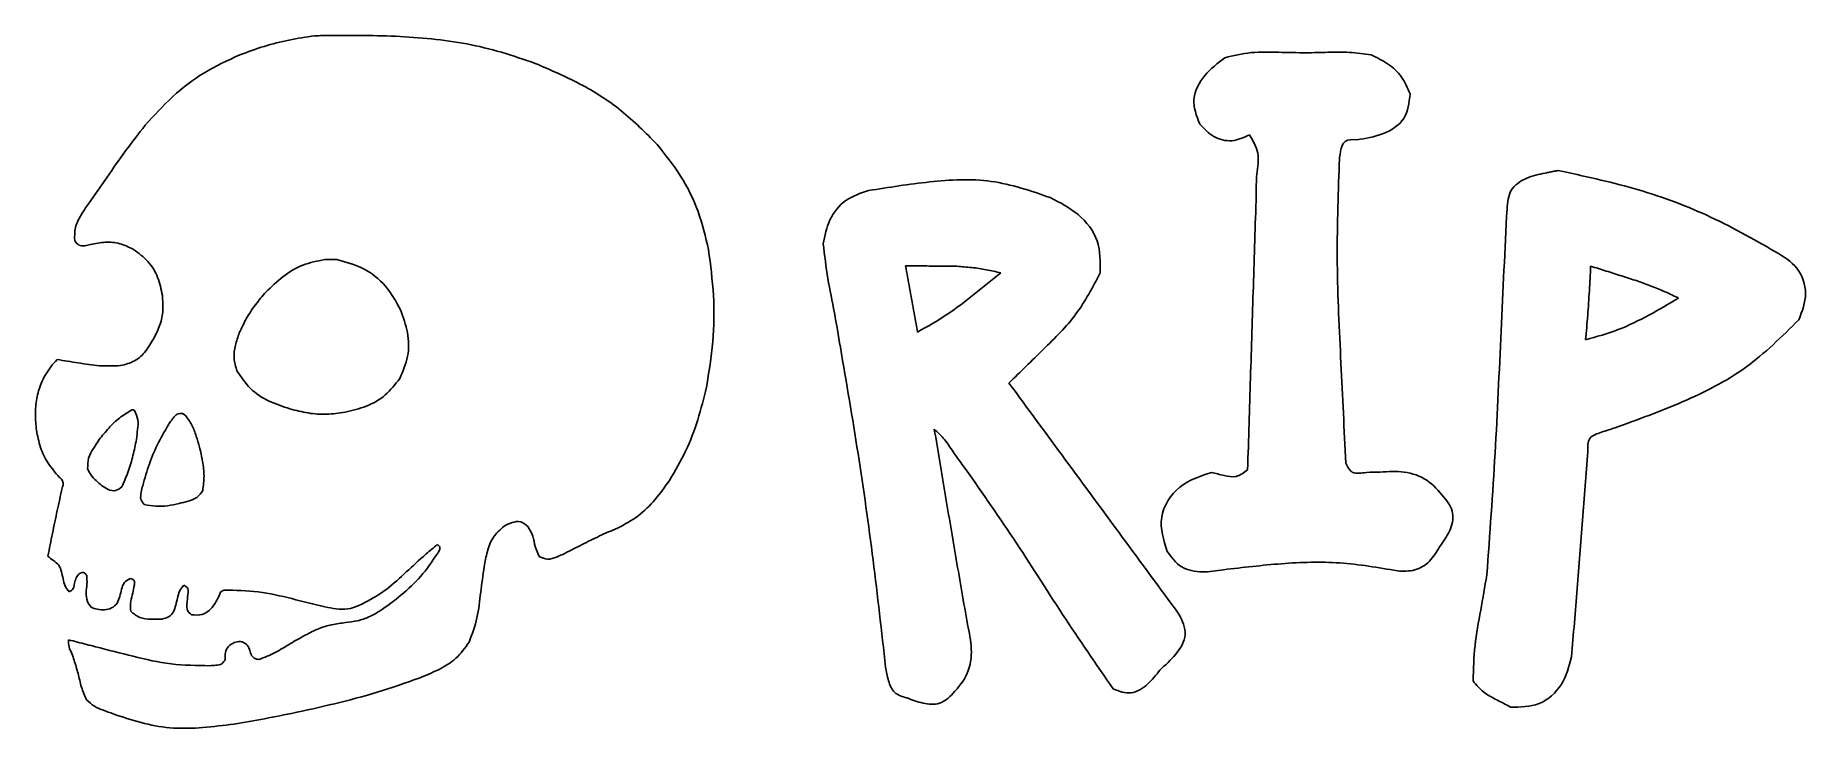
# Model space of a CAD drawing. Extents: x 0 to 216, y 303 to 325.
# Drawn here: x 0 to 56, y 303.2 to 325.1 of the extents above; entities outside this region: 1.
import ezdxf

# ---------------------------------------------------------------- set-up
doc = ezdxf.new("R2010")
doc.units = 0
doc.layers.get('0').update_dxf_attribs({"linetype": 'CONTINUOUS'})

msp = doc.modelspace()

# ---------------------------------------------------------------- linework, layer by layer
at = {"color": 7}
msp.add_lwpolyline([(215.9, 325.12), (215.9, 325.12)], dxfattribs=at)
for points, knots in [([(8.859238, 325.096981), (8.590105, 325.05671), (8.051981, 324.976189), (7.257835, 324.779613), (6.74833, 324.588206), (6.493538, 324.492487)], [0, 0, 0, 0, 0.816206, 1.631982, 2.44801, 2.44801, 2.44801, 2.44801]), ([(9.136803, 325.106234), (9.105963, 325.105206), (9.044281, 325.103149), (8.95176, 325.100065), (8.890078, 325.098009), (8.859238, 325.096981)], [0, 0, 0, 0, 0.092571, 0.185149, 0.27772, 0.27772, 0.27772, 0.27772]), ([(12.563912, 325.003406), (12.183963, 325.034298), (11.424027, 325.096086), (10.280158, 325.111722), (9.51793, 325.108063), (9.136803, 325.106234)], [0, 0, 0, 0, 1.143294, 2.286697, 3.430174, 3.430174, 3.430174, 3.430174]), ([(15.845621, 324.223191), (15.490346, 324.345847), (14.779868, 324.591135), (13.683014, 324.863039), (12.936943, 324.956618), (12.563912, 325.003406)], [0, 0, 0, 0, 1.127371, 2.254518, 3.381631, 3.381631, 3.381631, 3.381631]), ([(6.493538, 324.492487), (6.112236, 324.318946), (5.349526, 323.971814), (4.344735, 323.20092), (3.782925, 322.580418), (3.501926, 322.270064)], [0, 0, 0, 0, 1.253803, 2.507959, 3.762946, 3.762946, 3.762946, 3.762946]), ([(37.663967, 324.403387), (37.443886, 324.233522), (37.00714, 323.896428), (36.565609, 323.101009), (36.772214, 322.567016), (36.874873, 322.301681)], [0, 0, 0, 0, 0.83858, 1.664147, 2.479502, 2.479502, 2.479502, 2.479502]), ([(40.245171, 324.55943), (39.956164, 324.564733), (39.377199, 324.575354), (38.506541, 324.602692), (37.94333, 324.469468), (37.663967, 324.403387)], [0, 0, 0, 0, 0.868257, 1.739373, 2.596733, 2.596733, 2.596733, 2.596733]), ([(42.296927, 324.493958), (42.070563, 324.526614), (41.617646, 324.591952), (40.930548, 324.576347), (40.473708, 324.565071), (40.245171, 324.55943)], [0, 0, 0, 0, 0.6849, 1.370373, 2.056543, 2.056543, 2.056543, 2.056543]), ([(43.532213, 323.258886), (43.454427, 323.444251), (43.297104, 323.819156), (42.839162, 324.236835), (42.475952, 324.409065), (42.296927, 324.493958)], [0, 0, 0, 0, 0.597386, 1.208227, 1.801962, 1.801962, 1.801962, 1.801962]), ([(19.697079, 321.662298), (19.332309, 322.031989), (18.602413, 322.771731), (17.276512, 323.610589), (16.322643, 324.018965), (15.845621, 324.223191)], [0, 0, 0, 0, 1.554042, 3.109597, 4.665728, 4.665728, 4.665728, 4.665728]), ([(41.852709, 321.809562), (42.124566, 321.852077), (42.667042, 321.936915), (43.435615, 322.416429), (43.500388, 322.981335), (43.532213, 323.258886)], [0, 0, 0, 0, 0.831022, 1.658257, 2.457269, 2.457269, 2.457269, 2.457269]), ([(3.501926, 322.270064), (3.29158, 322.001982), (2.870797, 321.465704), (2.294902, 320.620661), (1.900029, 320.065172), (1.702602, 319.787439)], [0, 0, 0, 0, 1.021959, 2.044354, 3.066662, 3.066662, 3.066662, 3.066662]), ([(36.874873, 322.301681), (37.01179, 322.158235), (37.2847, 321.87231), (37.901732, 321.710467), (38.263564, 321.879932), (38.444311, 321.964586)], [0, 0, 0, 0, 0.589393, 1.174816, 1.759151, 1.759151, 1.759151, 1.759151]), ([(21.32917, 318.333713), (21.233063, 318.739976), (21.040864, 319.552434), (20.479519, 320.684923), (19.957931, 321.336458), (19.697079, 321.662298)], [0, 0, 0, 0, 1.249807, 2.499401, 3.749555, 3.749555, 3.749555, 3.749555]), ([(38.444311, 321.964586), (38.557772, 321.777365), (38.790062, 321.394067), (38.660626, 320.721719), (38.661102, 320.283307), (38.66134, 320.064892)], [0, 0, 0, 0, 0.634362, 1.298732, 1.95832, 1.95832, 1.95832, 1.95832]), ([(41.288829, 321.055802), (41.295808, 321.183786), (41.308741, 321.420953), (41.441176, 321.831849), (41.710287, 321.817275), (41.852709, 321.809562)], [0, 0, 0, 0, 0.39603, 0.733887, 1.1137, 1.1137, 1.1137, 1.1137]), ([(41.496262, 311.582844), (41.446156, 312.635201), (41.345931, 314.740195), (41.183374, 317.897858), (41.253698, 320.003767), (41.288829, 321.055802)], [0, 0, 0, 0, 3.161055, 6.322956, 9.479342, 9.479342, 9.479342, 9.479342]), ([(32.144547, 319.97777), (31.528072, 320.1908), (30.291187, 320.61822), (28.314803, 320.507477), (27.033628, 320.30368), (26.39314, 320.201798)], [0, 0, 0, 0, 1.938699, 3.889779, 5.840254, 5.840254, 5.840254, 5.840254]), ([(47.809291, 320.756534), (47.607456, 320.714298), (47.209195, 320.630959), (46.651372, 320.253135), (46.61636, 319.830098), (46.59884, 319.618416)], [0, 0, 0, 0, 0.622838, 1.228983, 1.836065, 1.836065, 1.836065, 1.836065]), ([(48.222464, 320.83756), (48.176599, 320.828554), (48.084807, 320.81053), (47.947078, 320.783545), (47.85522, 320.765538), (47.809291, 320.756534)], [0, 0, 0, 0, 0.140225, 0.280634, 0.421043, 0.421043, 0.421043, 0.421043]), ([(55.09768, 318.264681), (54.38384, 318.671181), (52.955339, 319.484648), (50.625862, 320.316241), (49.022766, 320.663967), (48.222464, 320.83756)], [0, 0, 0, 0, 2.46079, 4.924408, 7.380373, 7.380373, 7.380373, 7.380373]), ([(26.39314, 320.201798), (26.139478, 320.119036), (25.631118, 319.953173), (25.109985, 319.295107), (25.008036, 318.775219), (24.957137, 318.515661)], [0, 0, 0, 0, 0.787258, 1.577732, 2.365864, 2.365864, 2.365864, 2.365864]), ([(33.724144, 317.596943), (33.728798, 317.94554), (33.73811, 318.643004), (33.06424, 319.510421), (32.452273, 319.821397), (32.144547, 319.97777)], [0, 0, 0, 0, 1.020375, 2.041542, 3.074408, 3.074408, 3.074408, 3.074408]), ([(38.66134, 320.064892), (38.631142, 319.09887), (38.570747, 317.166827), (38.480154, 314.268781), (38.419758, 312.336758), (38.38956, 311.370754)], [0, 0, 0, 0, 2.899482, 5.798959, 8.698385, 8.698385, 8.698385, 8.698385]), ([(1.702602, 319.787439), (1.623084, 319.668597), (1.464094, 319.430982), (1.254947, 319.042257), (1.263932, 318.752122), (1.268394, 318.608033)], [0, 0, 0, 0, 0.431125, 0.862, 1.287098, 1.287098, 1.287098, 1.287098]), ([(46.59884, 319.618416), (46.534883, 318.331625), (46.406964, 315.757946), (46.242404, 311.896339), (46.053482, 309.326716), (45.959042, 308.042197)], [0, 0, 0, 0, 3.865188, 7.730663, 11.594379, 11.594379, 11.594379, 11.594379]), ([(1.268394, 318.608033), (1.30766, 318.55635), (1.386075, 318.453138), (1.58995, 318.445409), (1.709497, 318.477933), (1.770163, 318.494438)], [0, 0, 0, 0, 0.185505, 0.37046, 0.561016, 0.561016, 0.561016, 0.561016]), ([(1.770163, 318.494438), (1.923088, 318.5267), (2.228436, 318.591117), (2.704619, 318.545468), (2.986047, 318.409275), (3.126853, 318.341135)], [0, 0, 0, 0, 0.467553, 0.933574, 1.400198, 1.400198, 1.400198, 1.400198]), ([(3.126853, 318.341135), (3.286034, 318.222775), (3.6043, 317.986126), (3.924963, 317.467212), (4.00237, 317.078473), (4.041112, 316.883909)], [0, 0, 0, 0, 0.591563, 1.182769, 1.775162, 1.775162, 1.775162, 1.775162]), ([(21.262312, 313.979391), (21.341448, 314.459604), (21.49973, 315.420091), (21.515614, 316.88594), (21.391317, 317.851129), (21.32917, 318.333713)], [0, 0, 0, 0, 1.458668, 2.917521, 4.376307, 4.376307, 4.376307, 4.376307]), ([(24.957137, 318.515661), (25.001405, 318.150808), (25.090138, 317.419474), (25.318404, 316.33736), (25.439453, 315.609545), (25.499963, 315.245722)], [0, 0, 0, 0, 1.102045, 2.209006, 3.315452, 3.315452, 3.315452, 3.315452]), ([(55.835409, 316.11601), (55.940753, 316.386498), (56.150854, 316.925964), (55.846358, 317.81997), (55.347825, 318.116096), (55.09768, 318.264681)], [0, 0, 0, 0, 0.852314, 1.699877, 2.553439, 2.553439, 2.553439, 2.553439]), ([(7.31853, 316.989629), (7.492445, 317.157582), (7.840132, 317.493348), (8.467144, 317.884697), (8.945077, 317.97265), (9.183483, 318.016523)], [0, 0, 0, 0, 0.725626, 1.450654, 2.172288, 2.172288, 2.172288, 2.172288]), ([(9.183483, 318.016523), (9.22527, 318.019007), (9.30883, 318.023974), (9.434367, 318.019699), (9.517997, 318.017413), (9.559826, 318.016269)], [0, 0, 0, 0, 0.125512, 0.250978, 0.376534, 0.376534, 0.376534, 0.376534]), ([(9.559826, 318.016269), (9.848925, 317.940478), (10.427267, 317.788859), (11.147171, 317.21052), (11.437639, 316.689071), (11.582936, 316.428233)], [0, 0, 0, 0, 0.889807, 1.78006, 2.671087, 2.671087, 2.671087, 2.671087]), ([(27.942907, 315.725612), (27.900928, 315.958136), (27.81697, 316.42319), (27.691082, 317.120802), (27.60713, 317.585882), (27.565152, 317.818431)], [0, 0, 0, 0, 0.708848, 1.417716, 2.126638, 2.126638, 2.126638, 2.126638]), ([(27.565152, 317.818431), (27.745553, 317.818256), (28.106369, 317.817906), (28.647577, 317.811099), (29.00841, 317.80801), (29.188833, 317.806465)], [0, 0, 0, 0, 0.541196, 1.082441, 1.623733, 1.623733, 1.623733, 1.623733]), ([(29.188833, 317.806465), (29.344718, 317.795135), (29.656149, 317.772498), (30.120034, 317.703213), (30.424448, 317.633857), (30.576802, 317.599145)], [0, 0, 0, 0, 0.468788, 0.936556, 1.405232, 1.405232, 1.405232, 1.405232]), ([(49.088322, 315.480333), (49.110563, 315.739002), (49.155041, 316.256305), (49.207699, 317.033396), (49.233665, 317.551947), (49.246649, 317.811235)], [0, 0, 0, 0, 0.778859, 1.557616, 2.336445, 2.336445, 2.336445, 2.336445]), ([(49.246649, 317.811235), (49.410602, 317.76008), (49.738463, 317.657784), (50.228769, 317.499822), (50.555976, 317.395704), (50.719567, 317.343649)], [0, 0, 0, 0, 0.515243, 1.030339, 1.54536, 1.54536, 1.54536, 1.54536]), ([(30.576802, 317.599145), (30.295961, 317.374276), (29.734414, 316.924645), (28.885728, 316.253732), (28.257122, 315.90162), (27.942907, 315.725612)], [0, 0, 0, 0, 1.079833, 2.159148, 3.237861, 3.237861, 3.237861, 3.237861]), ([(30.835882, 314.113644), (31.197741, 314.467641), (31.921749, 315.175919), (33.016621, 316.247358), (33.488964, 317.148341), (33.724144, 317.596943)], [0, 0, 0, 0, 1.521437, 3.04409, 4.554023, 4.554023, 4.554023, 4.554023]), ([(50.719567, 317.343649), (50.868217, 317.290999), (51.165387, 317.185746), (51.602459, 317.004333), (51.886827, 316.86821), (52.029078, 316.800117)], [0, 0, 0, 0, 0.473046, 0.945679, 1.418755, 1.418755, 1.418755, 1.418755]), ([(4.041112, 316.883909), (4.053755, 316.727337), (4.079019, 316.414458), (3.985122, 315.945617), (3.840878, 315.666604), (3.768654, 315.5269)], [0, 0, 0, 0, 0.469856, 0.938913, 1.409301, 1.409301, 1.409301, 1.409301]), ([(6.476661, 315.699563), (6.549481, 315.855304), (6.695266, 316.167099), (6.982747, 316.597877), (7.206655, 316.859106), (7.31853, 316.989629)], [0, 0, 0, 0, 0.515231, 1.0315, 1.547045, 1.547045, 1.547045, 1.547045]), ([(52.029078, 316.800117), (51.71951, 316.616859), (51.10076, 316.250572), (50.127872, 315.774172), (49.434846, 315.578281), (49.088322, 315.480333)], [0, 0, 0, 0, 1.079581, 2.157814, 3.236115, 3.236115, 3.236115, 3.236115]), ([(11.582936, 316.428233), (11.666873, 316.192094), (11.834724, 315.719885), (11.856504, 314.946131), (11.65457, 314.484403), (11.553839, 314.254078)], [0, 0, 0, 0, 0.750531, 1.500847, 2.247674, 2.247674, 2.247674, 2.247674]), ([(50.020502, 312.698074), (50.733633, 312.95637), (52.159771, 313.472919), (54.214713, 314.509029), (55.296213, 315.581377), (55.835409, 316.11601)], [0, 0, 0, 0, 2.278229, 4.556063, 6.820842, 6.820842, 6.820842, 6.820842]), ([(3.768654, 315.5269), (3.691187, 315.389895), (3.536725, 315.11672), (3.182208, 314.780567), (2.874504, 314.702998), (2.720721, 314.664231)], [0, 0, 0, 0, 0.472277, 0.941676, 1.410656, 1.410656, 1.410656, 1.410656]), ([(6.403763, 314.499724), (6.363317, 314.631574), (6.282319, 314.895617), (6.344578, 315.311368), (6.43258, 315.570007), (6.476661, 315.699563)], [0, 0, 0, 0, 0.40892, 0.818902, 1.230391, 1.230391, 1.230391, 1.230391]), ([(25.499963, 315.245722), (25.692094, 314.126112), (26.076335, 311.887018), (26.551817, 308.51211), (26.805432, 306.254614), (26.932241, 305.125854)], [0, 0, 0, 0, 3.407806, 6.815226, 10.222717, 10.222717, 10.222717, 10.222717]), ([(0.709255, 314.854957), (0.641387, 314.781353), (0.50393, 314.63228), (0.336767, 314.375873), (0.246901, 314.192033), (0.202071, 314.100323)], [0, 0, 0, 0, 0.299958, 0.607521, 0.913683, 0.913683, 0.913683, 0.913683]), ([(2.720721, 314.664231), (2.495705, 314.655213), (2.044834, 314.637144), (1.376951, 314.753205), (0.931788, 314.821045), (0.709255, 314.854957)], [0, 0, 0, 0, 0.673604, 1.349722, 2.025546, 2.025546, 2.025546, 2.025546]), ([(8.07926, 313.29661), (7.854969, 313.369348), (7.406341, 313.514837), (6.797374, 313.907721), (6.534721, 314.302759), (6.403763, 314.499724)], [0, 0, 0, 0, 0.707103, 1.414353, 2.117648, 2.117648, 2.117648, 2.117648]), ([(0.202071, 314.100323), (0.149431, 313.941979), (0.043956, 313.624703), (0.013373, 313.120906), (0.04064, 312.788568), (0.054266, 312.622494)], [0, 0, 0, 0, 0.498749, 0.999349, 1.49938, 1.49938, 1.49938, 1.49938]), ([(11.553839, 314.254078), (11.410323, 314.070531), (11.12327, 313.703414), (10.504608, 313.348046), (10.051816, 313.245165), (9.825115, 313.193656)], [0, 0, 0, 0, 0.693987, 1.388071, 2.084028, 2.084028, 2.084028, 2.084028]), ([(20.091682, 311.031862), (20.271574, 311.337252), (20.631521, 311.948311), (21.006103, 312.947995), (21.17691, 313.635597), (21.262312, 313.979391)], [0, 0, 0, 0, 1.061673, 2.124318, 3.186921, 3.186921, 3.186921, 3.186921]), ([(36.21532, 306.804455), (35.617648, 307.616599), (34.422294, 309.2409), (32.629103, 311.677263), (31.433626, 313.301512), (30.835882, 314.113644)], [0, 0, 0, 0, 3.025081, 6.050206, 9.075384, 9.075384, 9.075384, 9.075384]), ([(2.040278, 312.323226), (2.138835, 312.445323), (2.33596, 312.689529), (2.674384, 313.021298), (2.943404, 313.183971), (3.07769, 313.265171)], [0, 0, 0, 0, 0.470906, 0.941855, 1.411232, 1.411232, 1.411232, 1.411232]), ([(3.07769, 313.265171), (3.087885, 313.267276), (3.107344, 313.271295), (3.136061, 313.25976), (3.151309, 313.247686), (3.159308, 313.241351)], [0, 0, 0, 0, 0.030572, 0.058353, 0.089016, 0.089016, 0.089016, 0.089016]), ([(3.159308, 313.241351), (3.202697, 313.146781), (3.290317, 312.955803), (3.258292, 312.638723), (3.233989, 312.433123), (3.221849, 312.330423)], [0, 0, 0, 0, 0.306569, 0.619092, 0.931008, 0.931008, 0.931008, 0.931008]), ([(9.825115, 313.193656), (9.630772, 313.16351), (9.242233, 313.103241), (8.64979, 313.149474), (8.269564, 313.247532), (8.07926, 313.29661)], [0, 0, 0, 0, 0.588485, 1.176521, 1.765742, 1.765742, 1.765742, 1.765742]), ([(3.419884, 310.866649), (3.484825, 311.100113), (3.614729, 311.56712), (3.905274, 312.236131), (4.152868, 312.65264), (4.276626, 312.860831)], [0, 0, 0, 0, 0.726412, 1.453067, 2.179277, 2.179277, 2.179277, 2.179277]), ([(4.276626, 312.860831), (4.310198, 312.909136), (4.377652, 313.006194), (4.500125, 313.149954), (4.621449, 313.152326), (4.679865, 313.153467)], [0, 0, 0, 0, 0.178973, 0.359604, 0.527341, 0.527341, 0.527341, 0.527341]), ([(4.679865, 313.153467), (4.690403, 313.145469), (4.711475, 313.129474), (4.743115, 313.105513), (4.764184, 313.089506), (4.77472, 313.081501)], [0, 0, 0, 0, 0.039687, 0.079367, 0.119066, 0.119066, 0.119066, 0.119066]), ([(4.77472, 313.081501), (4.848483, 312.983703), (4.996574, 312.787357), (5.113645, 312.435809), (5.18335, 312.201407), (5.218176, 312.084297)], [0, 0, 0, 0, 0.365033, 0.732872, 1.100138, 1.100138, 1.100138, 1.100138]), ([(29.523831, 306.478714), (29.404904, 307.164405), (29.167052, 308.535773), (28.817991, 310.594147), (28.588264, 311.966887), (28.4734, 312.653257)], [0, 0, 0, 0, 2.087781, 4.175524, 6.263269, 6.263269, 6.263269, 6.263269]), ([(28.4734, 312.653257), (28.586268, 312.550386), (28.81837, 312.338843), (29.060861, 311.930886), (29.253619, 311.676975), (29.349418, 311.550784)], [0, 0, 0, 0, 0.455612, 0.936922, 1.412476, 1.412476, 1.412476, 1.412476]), ([(49.156902, 311.940617), (49.152933, 312.098922), (49.145136, 312.409824), (49.613851, 312.567513), (49.880357, 312.653078), (50.020502, 312.698074)], [0, 0, 0, 0, 0.426369, 0.837362, 1.293192, 1.293192, 1.293192, 1.293192]), ([(0.054266, 312.622494), (0.091186, 312.439419), (0.16492, 312.073797), (0.408731, 311.561754), (0.654072, 311.28041), (0.776876, 311.139586)], [0, 0, 0, 0, 0.559175, 1.116734, 1.675505, 1.675505, 1.675505, 1.675505]), ([(1.67763, 311.400416), (1.678681, 311.513559), (1.680801, 311.741883), (1.8571, 312.040051), (1.979265, 312.228907), (2.040278, 312.323226)], [0, 0, 0, 0, 0.333551, 0.67311, 1.011884, 1.011884, 1.011884, 1.011884]), ([(3.221849, 312.330423), (3.187455, 312.159058), (3.118636, 311.816183), (2.971769, 311.311601), (2.830092, 310.992033), (2.759377, 310.832528)], [0, 0, 0, 0, 0.524329, 1.049107, 1.572056, 1.572056, 1.572056, 1.572056]), ([(5.218176, 312.084297), (5.253293, 311.934558), (5.323556, 311.634954), (5.37854, 311.173412), (5.339423, 310.867633), (5.319917, 310.715152)], [0, 0, 0, 0, 0.461663, 0.923713, 1.383303, 1.383303, 1.383303, 1.383303]), ([(29.349418, 311.550784), (29.899274, 310.771436), (30.999352, 309.212221), (32.512691, 306.784865), (33.597237, 305.217556), (34.138729, 304.43503)], [0, 0, 0, 0, 2.860833, 5.723571, 8.578076, 8.578076, 8.578076, 8.578076]), ([(42.58564, 311.29447), (42.445181, 311.297067), (42.159935, 311.302341), (41.684502, 311.202886), (41.553763, 311.466781), (41.496262, 311.582844)], [0, 0, 0, 0, 0.434776, 0.882947, 1.23481, 1.23481, 1.23481, 1.23481]), ([(48.639307, 305.44928), (48.701149, 306.169721), (48.824896, 307.611322), (48.985849, 309.776028), (49.099885, 311.219102), (49.156902, 311.940617)], [0, 0, 0, 0, 2.16925, 4.340672, 6.511969, 6.511969, 6.511969, 6.511969]), ([(0.776876, 311.139586), (0.811311, 311.109039), (0.876077, 311.051586), (0.918483, 310.917653), (0.8884, 310.835489), (0.872436, 310.791888)], [0, 0, 0, 0, 0.136561, 0.256846, 0.392845, 0.392845, 0.392845, 0.392845]), ([(2.120564, 310.874551), (2.060583, 310.923457), (1.940198, 311.021612), (1.77858, 311.191704), (1.711025, 311.331373), (1.67763, 311.400416)], [0, 0, 0, 0, 0.232431, 0.466502, 0.695327, 0.695327, 0.695327, 0.695327]), ([(18.443222, 309.522114), (18.666422, 309.639933), (19.113283, 309.875815), (19.65241, 310.417831), (19.945221, 310.827133), (20.091682, 311.031862)], [0, 0, 0, 0, 0.753362, 1.508277, 2.263767, 2.263767, 2.263767, 2.263767]), ([(37.247124, 311.283435), (36.89186, 311.169464), (36.175448, 310.939636), (35.502351, 309.878842), (35.728241, 309.147313), (35.839682, 308.786417)], [0, 0, 0, 0, 1.101467, 2.22117, 3.311456, 3.311456, 3.311456, 3.311456]), ([(38.38956, 311.370754), (38.272625, 311.279341), (38.05108, 311.106151), (37.629839, 311.191712), (37.378025, 311.252063), (37.247124, 311.283435)], [0, 0, 0, 0, 0.422718, 0.800879, 1.210275, 1.210275, 1.210275, 1.210275]), ([(44.604093, 310.50484), (44.435607, 310.700076), (44.10074, 311.088108), (43.347128, 311.348613), (42.840594, 311.312597), (42.58564, 311.29447)], [0, 0, 0, 0, 0.762992, 1.516452, 2.280021, 2.280021, 2.280021, 2.280021]), ([(0.872436, 310.791888), (0.819145, 310.553396), (0.712563, 310.076413), (0.562631, 309.358753), (0.466321, 308.879573), (0.418163, 308.639972)], [0, 0, 0, 0, 0.733112, 1.466223, 2.199402, 2.199402, 2.199402, 2.199402]), ([(2.759377, 310.832528), (2.696269, 310.781403), (2.568639, 310.678006), (2.314286, 310.737599), (2.185425, 310.828697), (2.120564, 310.874551)], [0, 0, 0, 0, 0.231797, 0.468788, 0.70897, 0.70897, 0.70897, 0.70897]), ([(3.471079, 310.267519), (3.425693, 310.322612), (3.332288, 310.435992), (3.371228, 310.660167), (3.403704, 310.797986), (3.419884, 310.866649)], [0, 0, 0, 0, 0.204419, 0.420698, 0.635436, 0.635436, 0.635436, 0.635436]), ([(5.319917, 310.715152), (5.264031, 310.632872), (5.150729, 310.466061), (4.85597, 310.376036), (4.66582, 310.325905), (4.570786, 310.30085)], [0, 0, 0, 0, 0.289799, 0.587524, 0.884989, 0.884989, 0.884989, 0.884989]), ([(44.463547, 308.928629), (44.577799, 309.087644), (44.802942, 309.400997), (44.96539, 310.018907), (44.724701, 310.342627), (44.604093, 310.50484)], [0, 0, 0, 0, 0.592148, 1.166882, 1.744129, 1.744129, 1.744129, 1.744129]), ([(4.570786, 310.30085), (4.449903, 310.275227), (4.208043, 310.223963), (3.835513, 310.203436), (3.592252, 310.246212), (3.471079, 310.267519)], [0, 0, 0, 0, 0.370616, 0.741517, 1.109639, 1.109639, 1.109639, 1.109639]), ([(14.227471, 308.300741), (14.256035, 308.461623), (14.313051, 308.782763), (14.483427, 309.257477), (14.731404, 309.476304), (14.855021, 309.585388)], [0, 0, 0, 0, 0.491951, 0.981989, 1.469091, 1.469091, 1.469091, 1.469091]), ([(14.855021, 309.585388), (14.936762, 309.627714), (15.09933, 309.711893), (15.394943, 309.757033), (15.540669, 309.635104), (15.612872, 309.574692)], [0, 0, 0, 0, 0.278462, 0.553807, 0.824204, 0.824204, 0.824204, 0.824204]), ([(15.612872, 309.574692), (15.670784, 309.476675), (15.787641, 309.278889), (15.82199, 308.933735), (15.921852, 308.728699), (15.971238, 308.6273)], [0, 0, 0, 0, 0.337714, 0.681461, 1.017785, 1.017785, 1.017785, 1.017785]), ([(16.776982, 308.723905), (16.960054, 308.81698), (17.326142, 309.003102), (17.875861, 309.281771), (18.254103, 309.442), (18.443222, 309.522114)], [0, 0, 0, 0, 0.616173, 1.232164, 1.848141, 1.848141, 1.848141, 1.848141]), ([(12.21692, 308.553471), (12.274154, 308.604908), (12.388639, 308.707797), (12.566798, 308.854707), (12.68429, 308.954166), (12.743039, 309.003898)], [0, 0, 0, 0, 0.230825, 0.461722, 0.692643, 0.692643, 0.692643, 0.692643]), ([(12.743039, 309.003898), (12.778071, 308.980343), (12.85321, 308.929822), (12.79854, 308.790594), (12.750531, 308.722342), (12.726557, 308.68826)], [0, 0, 0, 0, 0.113452, 0.243343, 0.372903, 0.372903, 0.372903, 0.372903]), ([(15.971238, 308.6273), (16.058495, 308.587578), (16.23588, 308.506826), (16.520006, 308.604047), (16.691315, 308.683948), (16.776982, 308.723905)], [0, 0, 0, 0, 0.277462, 0.564053, 0.850733, 0.850733, 0.850733, 0.850733]), ([(35.839682, 308.786417), (35.97819, 308.600616), (36.25363, 308.231128), (36.963543, 308.097081), (37.405183, 308.170736), (37.628971, 308.208059)], [0, 0, 0, 0, 0.672715, 1.337772, 2.020947, 2.020947, 2.020947, 2.020947]), ([(43.130329, 308.170241), (43.317864, 308.161586), (43.68769, 308.144516), (44.182967, 308.453353), (44.36911, 308.768662), (44.463547, 308.928629)], [0, 0, 0, 0, 0.55286, 1.09026, 1.643657, 1.643657, 1.643657, 1.643657]), ([(0.418163, 308.639972), (0.474841, 308.591369), (0.587879, 308.494436), (0.783547, 308.366206), (0.82604, 308.218538), (0.847149, 308.14518)], [0, 0, 0, 0, 0.225698, 0.450134, 0.67169, 0.67169, 0.67169, 0.67169]), ([(0.847149, 308.14518), (0.866041, 308.070745), (0.903835, 307.921837), (0.947362, 307.690692), (1.043669, 307.568347), (1.091545, 307.507527)], [0, 0, 0, 0, 0.231263, 0.462641, 0.691371, 0.691371, 0.691371, 0.691371]), ([(12.726557, 308.68826), (12.565789, 308.452455), (12.244108, 307.980633), (11.609235, 307.402019), (11.056751, 306.975167), (10.586997, 306.705853), (10.221383, 306.581642), (9.967689, 306.551295), (9.840581, 306.53609)], [0, 0, 0, 0, 0.853322, 1.707414, 2.561674, 2.944938, 3.326684, 3.710003, 3.710003, 3.710003, 3.710003]), ([(10.26191, 307.072171), (10.506076, 307.197139), (10.995271, 307.447516), (11.613521, 307.996099), (12.015785, 308.367679), (12.21692, 308.553471)], [0, 0, 0, 0, 0.819512, 1.641922, 2.464356, 2.464356, 2.464356, 2.464356]), ([(13.749528, 305.915483), (13.844037, 306.170234), (14.03343, 306.68074), (14.110504, 307.495488), (14.188487, 308.032357), (14.227471, 308.300741)], [0, 0, 0, 0, 0.811507, 1.626219, 2.440619, 2.440619, 2.440619, 2.440619]), ([(37.628971, 308.208059), (38.239446, 308.279512), (39.459328, 308.422292), (41.310959, 308.486065), (42.523813, 308.275526), (43.130329, 308.170241)], [0, 0, 0, 0, 1.844856, 3.686491, 5.528665, 5.528665, 5.528665, 5.528665]), ([(1.091545, 307.507527), (1.140444, 307.538234), (1.242508, 307.602325), (1.255778, 307.788569), (1.296329, 307.89806), (1.316442, 307.952366)], [0, 0, 0, 0, 0.163896, 0.342092, 0.517453, 0.517453, 0.517453, 0.517453]), ([(1.316442, 307.952366), (1.340313, 307.995651), (1.387634, 308.081461), (1.550414, 308.151728), (1.616946, 308.070623), (1.649293, 308.03119)], [0, 0, 0, 0, 0.148825, 0.295041, 0.433394, 0.433394, 0.433394, 0.433394]), ([(1.649293, 308.03119), (1.655112, 307.939254), (1.666834, 307.754063), (1.605868, 307.477915), (1.647224, 307.294808), (1.667798, 307.203715)], [0, 0, 0, 0, 0.275622, 0.555197, 0.831976, 0.831976, 0.831976, 0.831976]), ([(2.694043, 307.363453), (2.712768, 307.437104), (2.750276, 307.584634), (2.812053, 307.821027), (2.953927, 307.891397), (3.023249, 307.92578)], [0, 0, 0, 0, 0.23123, 0.463177, 0.684796, 0.684796, 0.684796, 0.684796]), ([(3.023249, 307.92578), (3.066327, 307.917665), (3.150253, 307.901855), (3.169044, 307.765031), (3.149384, 307.690535), (3.139101, 307.651573)], [0, 0, 0, 0, 0.118682, 0.231222, 0.354616, 0.354616, 0.354616, 0.354616]), ([(3.139101, 307.651573), (3.123713, 307.567418), (3.09291, 307.398965), (3.022069, 307.149459), (3.034216, 306.977534), (3.040267, 306.891888)], [0, 0, 0, 0, 0.256995, 0.514429, 0.769978, 0.769978, 0.769978, 0.769978]), ([(4.465715, 307.084024), (4.484989, 307.157982), (4.523551, 307.305955), (4.569906, 307.535534), (4.668129, 307.655411), (4.716921, 307.71496)], [0, 0, 0, 0, 0.230201, 0.460586, 0.687996, 0.687996, 0.687996, 0.687996]), ([(4.716921, 307.71496), (4.765183, 307.693613), (4.866481, 307.648807), (4.855357, 307.471878), (4.834873, 307.306926), (4.81993, 307.123691), (4.811787, 306.91264), (4.915676, 306.824644), (4.966067, 306.781962)], [0, 0, 0, 0, 0.144466, 0.30322, 0.461879, 0.660744, 0.860464, 1.04858, 1.04858, 1.04858, 1.04858]), ([(45.959042, 308.042197), (45.896536, 307.670466), (45.771387, 306.926196), (45.556927, 305.815383), (45.536157, 305.062802), (45.525831, 304.688663)], [0, 0, 0, 0, 1.131326, 2.265111, 3.386006, 3.386006, 3.386006, 3.386006]), ([(1.667798, 307.203715), (1.701239, 307.137137), (1.768555, 307.003116), (1.994783, 306.949102), (2.213387, 306.928726), (2.441603, 306.978869), (2.628401, 307.137349), (2.672014, 307.287573), (2.694043, 307.363453)], [0, 0, 0, 0, 0.212979, 0.428728, 0.647375, 0.880304, 1.108478, 1.34136, 1.34136, 1.34136, 1.34136]), ([(4.030782, 306.648358), (4.103581, 306.665441), (4.248151, 306.699366), (4.411824, 306.86792), (4.447652, 307.011593), (4.465715, 307.084024)], [0, 0, 0, 0, 0.221048, 0.438977, 0.660547, 0.660547, 0.660547, 0.660547]), ([(4.966067, 306.781962), (5.080343, 306.773402), (5.309719, 306.75622), (5.607938, 306.963619), (5.716788, 307.162472), (5.771388, 307.26222)], [0, 0, 0, 0, 0.335322, 0.673057, 1.012978, 1.012978, 1.012978, 1.012978]), ([(5.771388, 307.26222), (5.794582, 307.300113), (5.841634, 307.376984), (5.87564, 307.513856), (5.958464, 307.547748), (5.996319, 307.563238)], [0, 0, 0, 0, 0.134485, 0.272814, 0.389259, 0.389259, 0.389259, 0.389259]), ([(5.996319, 307.563238), (6.357166, 307.555791), (7.07935, 307.540886), (8.137705, 307.299665), (8.952286, 307.080355), (9.543693, 306.959713), (9.916334, 306.943966), (10.146655, 307.029412), (10.26191, 307.072171)], [0, 0, 0, 0, 1.079927, 2.161325, 3.243166, 3.610309, 3.975077, 4.340452, 4.340452, 4.340452, 4.340452]), ([(3.040267, 306.891888), (3.132475, 306.817814), (3.318238, 306.668584), (3.680547, 306.636081), (3.914001, 306.644264), (4.030782, 306.648358)], [0, 0, 0, 0, 0.347295, 0.699668, 1.052369, 1.052369, 1.052369, 1.052369]), ([(9.840581, 306.53609), (9.694697, 306.516254), (9.403331, 306.476638), (8.975023, 306.357773), (8.715749, 306.217812), (8.586018, 306.14778)], [0, 0, 0, 0, 0.441682, 0.882149, 1.32325, 1.32325, 1.32325, 1.32325]), ([(29.063244, 304.287484), (29.236654, 304.490168), (29.581644, 304.893399), (29.690749, 305.709808), (29.57979, 306.220938), (29.523831, 306.478714)], [0, 0, 0, 0, 0.785721, 1.563156, 2.354161, 2.354161, 2.354161, 2.354161]), ([(35.614187, 305.035063), (35.786214, 305.190007), (36.127337, 305.497254), (36.533937, 306.152271), (36.320544, 306.589069), (36.21532, 306.804455)], [0, 0, 0, 0, 0.705818, 1.3996, 2.074499, 2.074499, 2.074499, 2.074499]), ([(1.928741, 305.771409), (1.83345, 305.795755), (1.642865, 305.844449), (1.357005, 305.917568), (1.166429, 305.96632), (1.071141, 305.990696)], [0, 0, 0, 0, 0.295054, 0.590121, 0.885192, 0.885192, 0.885192, 0.885192]), ([(1.071141, 305.990696), (1.07202, 305.915848), (1.0738, 305.764293), (1.182048, 305.562209), (1.226621, 305.418308), (1.248856, 305.346523)], [0, 0, 0, 0, 0.221238, 0.447974, 0.673665, 0.673665, 0.673665, 0.673665]), ([(6.319097, 305.903997), (6.253932, 305.868698), (6.124147, 305.798394), (6.018059, 305.590326), (6.026963, 305.444189), (6.031428, 305.370907)], [0, 0, 0, 0, 0.218574, 0.43532, 0.653334, 0.653334, 0.653334, 0.653334]), ([(6.798536, 305.687363), (6.769553, 305.748655), (6.71231, 305.869708), (6.513124, 305.960163), (6.38434, 305.922883), (6.319097, 305.903997)], [0, 0, 0, 0, 0.198928, 0.392884, 0.592043, 0.592043, 0.592043, 0.592043]), ([(8.586018, 306.14778), (8.42124, 306.058531), (8.091332, 305.879841), (7.620215, 305.570345), (7.270443, 305.434871), (7.096337, 305.367436)], [0, 0, 0, 0, 0.562303, 1.1258, 1.684295, 1.684295, 1.684295, 1.684295]), ([(12.168519, 304.778043), (12.372468, 304.862288), (12.779974, 305.030617), (13.364581, 305.370038), (13.621444, 305.733997), (13.749528, 305.915483)], [0, 0, 0, 0, 0.66383, 1.326384, 1.98536, 1.98536, 1.98536, 1.98536]), ([(1.248856, 305.346523), (1.29284, 305.206549), (1.380908, 304.926281), (1.466648, 304.493131), (1.584222, 304.223865), (1.642779, 304.08976)], [0, 0, 0, 0, 0.440113, 0.881232, 1.318906, 1.318906, 1.318906, 1.318906]), ([(5.540671, 305.172505), (5.131719, 305.176674), (4.312999, 305.185021), (3.114336, 305.464173), (2.323974, 305.668988), (1.928741, 305.771409)], [0, 0, 0, 0, 1.223201, 2.448841, 3.674806, 3.674806, 3.674806, 3.674806]), ([(6.031428, 305.370907), (5.999233, 305.316043), (5.932658, 305.202587), (5.728547, 305.185221), (5.603177, 305.176735), (5.540671, 305.172505)], [0, 0, 0, 0, 0.180214, 0.372671, 0.564026, 0.564026, 0.564026, 0.564026]), ([(7.096337, 305.367436), (7.042239, 305.375821), (6.934497, 305.392521), (6.839575, 305.534993), (6.812339, 305.636114), (6.798536, 305.687363)], [0, 0, 0, 0, 0.157442, 0.313564, 0.473999, 0.473999, 0.473999, 0.473999]), ([(46.709471, 303.861442), (47.020718, 303.862876), (47.651592, 303.865783), (48.403308, 304.544234), (48.560978, 305.148893), (48.639307, 305.44928)], [0, 0, 0, 0, 0.909283, 1.843049, 2.764897, 2.764897, 2.764897, 2.764897]), ([(26.932241, 305.125854), (26.956956, 304.983432), (27.005176, 304.705559), (27.17965, 304.274793), (27.464468, 304.193904), (27.607881, 304.153175)], [0, 0, 0, 0, 0.439758, 0.857989, 1.282157, 1.282157, 1.282157, 1.282157]), ([(34.138729, 304.43503), (34.328088, 304.36306), (34.710991, 304.21753), (35.255122, 304.570935), (35.494006, 304.879717), (35.614187, 305.035063)], [0, 0, 0, 0, 0.575782, 1.164292, 1.760127, 1.760127, 1.760127, 1.760127]), ([(8.127153, 303.659879), (8.582504, 303.760552), (9.493134, 303.961885), (10.849103, 304.311507), (11.728731, 304.622537), (12.168519, 304.778043)], [0, 0, 0, 0, 1.399168, 2.798121, 4.196913, 4.196913, 4.196913, 4.196913]), ([(27.607881, 304.153175), (27.77356, 304.09071), (28.099833, 303.967699), (28.667919, 303.909576), (28.931322, 304.161374), (29.063244, 304.287484)], [0, 0, 0, 0, 0.537162, 1.057833, 1.58026, 1.58026, 1.58026, 1.58026]), ([(45.525831, 304.688663), (45.628622, 304.563934), (45.83751, 304.310462), (46.280318, 304.090839), (46.567398, 303.937385), (46.709471, 303.861442)], [0, 0, 0, 0, 0.479396, 0.97422, 1.459036, 1.459036, 1.459036, 1.459036]), ([(1.642779, 304.08976), (1.721433, 304.01832), (1.879878, 303.87441), (2.182828, 303.763029), (2.380976, 303.685871), (2.479906, 303.647348)], [0, 0, 0, 0, 0.315721, 0.636, 0.955355, 0.955355, 0.955355, 0.955355]), ([(5.20367, 303.204344), (5.531299, 303.2349), (6.186612, 303.296019), (7.158737, 303.470149), (7.804336, 303.596633), (8.127153, 303.659879)], [0, 0, 0, 0, 0.986718, 1.973596, 2.960586, 2.960586, 2.960586, 2.960586]), ([(2.479906, 303.647348), (2.773218, 303.549794), (3.35949, 303.354804), (4.27523, 303.171458), (4.894226, 303.193383), (5.20367, 303.204344)], [0, 0, 0, 0, 0.927581, 1.854049, 2.780189, 2.780189, 2.780189, 2.780189])]:
    msp.add_open_spline(points, degree=3, knots=knots, dxfattribs=at)

doc.saveas('drawing.dxf')
